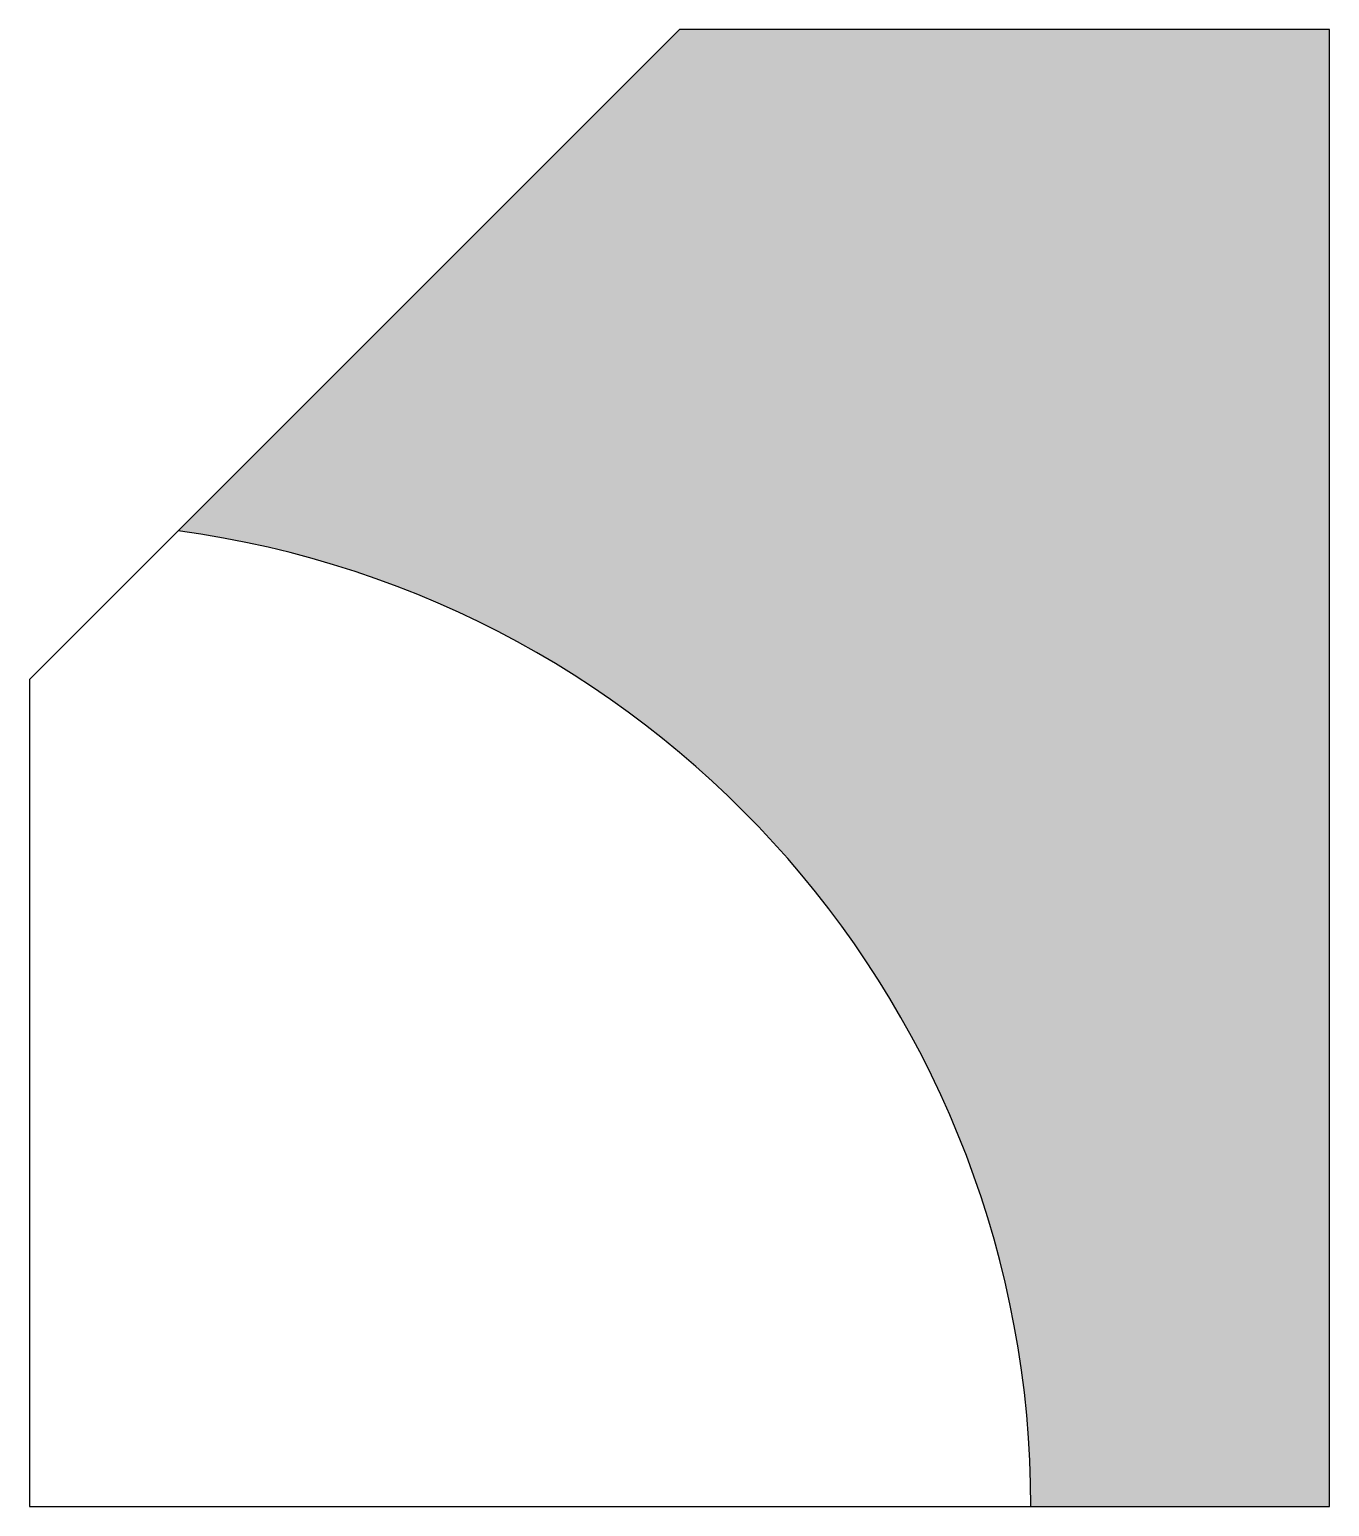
# Model space of a CAD drawing. Header units: metres. Extents: x -0.22 to 0, y -0.25 to 0.
import ezdxf

# ---------------------------------------------------------------- set-up
doc = ezdxf.new("R2010")
doc.units = ezdxf.units.M

msp = doc.modelspace()

# ---------------------------------------------------------------- hatches: boundary and pattern name
h = msp.add_hatch(color=254)
h.dxf.hatch_style = 1
h.paths.add_polyline_path([(1.387778780781446e-17, 0), (-0.1099999999999994, 0), (-0.1948525141552914, -0.08485251415529191, -0.3753925737424673), (-0.05052344173298018, -0.25), (-1.419697692739419e-14, -0.25)])

# ---------------------------------------------------------------- linework, layer by layer
at = {"flags": 128}
msp.add_lwpolyline([(-0.2200000000000131, -0.25), (-1.42e-14, -0.25), (0, 0), (-0.1099999999999994, 0), (-0.2200000000000131, -0.1100000000000136)], close=True, dxfattribs=at)
msp.add_arc((-0.2171723795379665, -0.2500000000000042), 0.1666489378049863, 0, 82.30304962147031)

doc.saveas('drawing.dxf')
